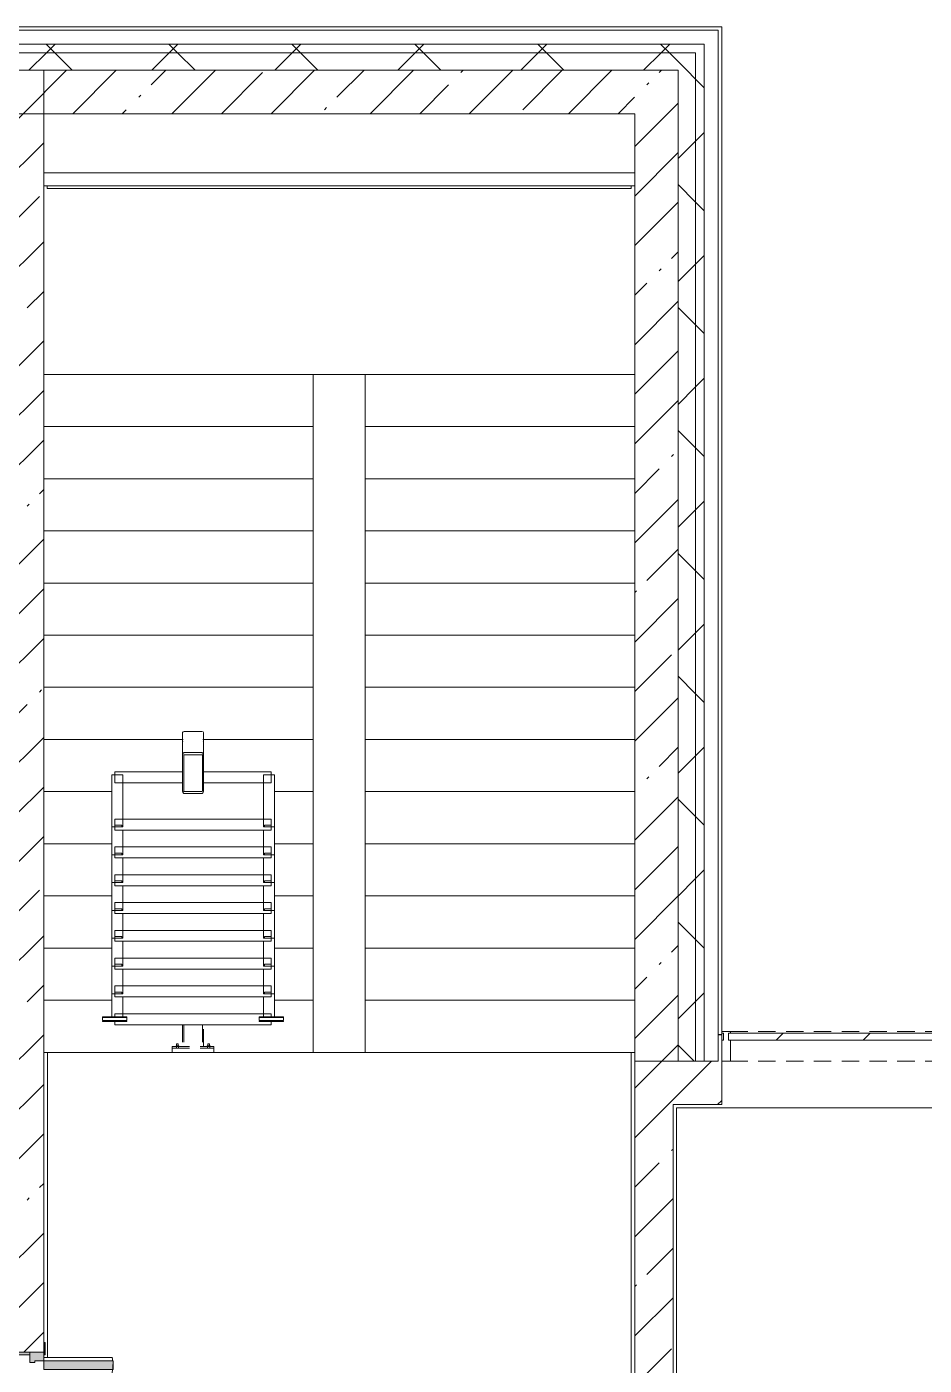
# Model space of a CAD drawing. Header units: millimetres. Extents: x 35378 to 237579, y -8553 to 29000.
# Drawn here: x 197708 to 202870, y 19650 to 27350 of the extents above; entities that cross this region are included whole.
import ezdxf

# ---------------------------------------------------------------- set-up
doc = ezdxf.new("R2010")
doc.units = ezdxf.units.MM
doc.linetypes.add('200_ШТРИХ__ш1_п0_6_', pattern=[160, 100, -60])
for name, color, linetype, lineweight in [('A-DETL-MBND', 7, '200_ШТРИХ__ш1_п0_6_', 9), ('A-GENM-2', 7, 'Continuous', 5), ('A-GLAZ-2', 7, 'Continuous', 5), ('A-GLAZ-CWMG-3', 7, 'Continuous', 5), ('A-WALL', 7, 'Continuous', 9), ('A-WALL-4', 7, 'Continuous', 5), ('I-WALL-3', 7, 'Continuous', 5), ('S-STRS', 7, 'Continuous', 5)]:
    doc.layers.add(name, color=color, linetype=linetype, lineweight=lineweight)
for name, color, linetype, lineweight, true_color in [('A-DOOR-1', 7, 'Continuous', 5, 0xaaaaaa), ('A-DOOR-2', 7, 'Continuous', 5, 0xe2e2e2), ('A-DOOR-FRAM-1', 7, 'Continuous', 5, 0xe2e2e2), ('A-DOOR-FRAM-2', 7, 'Continuous', 5, 0xaaaaaa), ('A-FLOR-2', 7, 'Continuous', 5, 0xaaaaaa)]:
    doc.layers.add(name, color=color, linetype=linetype, lineweight=lineweight, true_color=true_color)
pattern_1 = [(45, (108394.95, 0), (-353.5534, 353.5534), []), (135, (108394.95, 0), (-353.5534, -353.5534), [])]
pattern_2 = [(45, (108394.95, 0), (-285.1231, 285.1231), []), (45, (108680.07, 0), (-285.1231, 285.1231), [504.031, -100.806, 16.764, -84.042])]

# ---------------------------------------------------------------- blocks, each defined once
blk = doc.blocks.new('110_Дверь_СКБ_2Ст - Д-1_л_Лестничная клетка EIS60 2-32359692-3_5_2_птичка')
at = {"layer": 'A-DOOR-2'}
for points in [[(662.5, 125), (662.5, 1025), (612.5, 1025), (612.5, 125)], [(-587.5, 525), (-637.5, 525), (-637.5, 125), (-587.5, 125)], [(712.5, -125), (712.5, 45), (697.5, 45), (697.5, -125)]]:
    blk.add_hatch(color=256, dxfattribs=at).paths.add_polyline_path(points)
h = blk.add_hatch(color=256, dxfattribs=at)
h.paths.add_polyline_path([(712.5, 125), (662.5, 125), (662.5, 75), (652.5, 75), (652.5, 45), (712.5, 45)])
h.paths.add_polyline_path([(-627.5, 45), (-627.5, 75), (-637.5, 75), (-637.5, 125), (-687.5, 125), (-687.5, 45)])
at = {"layer": 'A-DOOR-FRAM-1'}
for points in [[(-672.5, 125), (-672.5, 133), (-742.5, 133), (-742.5, 125)], [(767.5, 125), (767.5, 133), (697.5, 133), (697.5, 125)], [(-672.5, -125), (-672.5, 45), (-687.5, 45), (-687.5, -125)], [(-672.5, -133), (-672.5, -125), (-742.5, -125), (-742.5, -133)], [(767.5, -133), (767.5, -125), (697.5, -125), (697.5, -133)]]:
    blk.add_hatch(color=256, dxfattribs=at).paths.add_polyline_path(points)
at = {"layer": 'A-DOOR-1'}
for p, q in [((662.5, 1025), (612.5, 1025)), ((612.5, 1025), (612.5, 125)), ((662.5, 125), (662.5, 1025)), ((-637.5, 525), (-637.5, 125)), ((-587.5, 525), (-637.5, 525)), ((-587.5, 125), (-587.5, 525)), ((-637.5, 125), (-587.5, 125)), ((612.5, 125), (662.5, 125))]:
    blk.add_line(p, q, dxfattribs=at)
for centre, radius, start, end in [((662.5, 125), 900, 90, 180), ((-637.5, 125), 400, 360, 90)]:
    blk.add_arc(centre, radius, start, end, dxfattribs=at)
at = {"layer": 'A-DOOR-FRAM-2'}
for p, q in [((-672.5, 133), (-742.5, 133)), ((-742.5, 133), (-742.5, 125)), ((-742.5, 125), (-672.5, 125)), ((-637.5, 125), (-687.5, 125)), ((-687.5, 125), (-687.5, 45)), ((-672.5, 125), (-672.5, 133)), ((-637.5, 75), (-637.5, 125)), ((662.5, 125), (662.5, 75)), ((712.5, 125), (662.5, 125)), ((767.5, 133), (697.5, 133)), ((697.5, 133), (697.5, 125)), ((697.5, 125), (767.5, 125)), ((712.5, 45), (712.5, 125)), ((767.5, 125), (767.5, 133)), ((-687.5, 45), (-627.5, 45)), ((-672.5, 45), (-687.5, 45)), ((-687.5, 45), (-687.5, -125)), ((-672.5, -125), (-672.5, 45)), ((-627.5, 75), (-637.5, 75)), ((-627.5, 45), (-627.5, 75)), ((662.5, 75), (652.5, 75)), ((652.5, 75), (652.5, 45)), ((652.5, 45), (712.5, 45)), ((712.5, 45), (697.5, 45)), ((697.5, 45), (697.5, -125)), ((712.5, -125), (712.5, 45)), ((-672.5, -125), (-742.5, -125)), ((-742.5, -125), (-742.5, -133)), ((-742.5, -133), (-672.5, -133)), ((-687.5, -125), (-672.5, -125)), ((-672.5, -133), (-672.5, -125)), ((697.5, -125), (712.5, -125)), ((767.5, -125), (697.5, -125)), ((697.5, -125), (697.5, -133)), ((697.5, -133), (767.5, -133)), ((767.5, -133), (767.5, -125))]:
    blk.add_line(p, q, dxfattribs=at)
blk = doc.blocks.new('PNS_Панель прямоугольная - Нр_Стекло - 40мм-22855911-3_5_2_птичка')
at = {"layer": 'A-GLAZ-2'}
h = blk.add_hatch(dxfattribs=at)
h.set_pattern_fill('FP_162', color=256, style=0, pattern_type=2)
h.set_pattern_definition([(45, (-94620, -21060), (-1414.214, 1414.214), [1000, -3000]), (45, (-95620, -21560), (-1414.214, 1414.214), [3000, -1000]), (45, (-93620, -22060), (-1414.214, 1414.214), [1000, -3000])])
h.paths.add_polyline_path([(760, -40), (770, -40), (770, 0), (-770, 0), (-770, -40), (34.2, -40)])
for p, q in [((-770, 0), (770, 0)), ((760, 0), (-770, 0)), ((-760, -40), (760, -40))]:
    blk.add_line(p, q, dxfattribs=at)
blk = doc.blocks.new('Прямоугольный импост - Импост структурный с накладкой - 170мм-22855901-3_5_2_птичка')
at = {"layer": 'A-DETL-MBND'}
for p, q in [((93360, 21560), (93360, 21570)), ((93360, 21570), (94880, 21570)), ((93360, 21400), (94880, 21400))]:
    blk.add_line(p, q, dxfattribs=at)
blk = doc.blocks.new('Анкер клиновой - Анкер клиновой МКТ В 10-10-16_85-22193208-3_5_2_птичка')
at = {"layer": 'A-DETL-MBND'}
for p, q in [((122191.4, 13788), (122191.4, 13784)), ((122207.4, 13788), (122191.4, 13788)), ((122191.4, 13788), (122207.4, 13788)), ((122194.4, 13798), (122194.4, 13784)), ((122204.4, 13798), (122194.4, 13798)), ((122194.4, 13798), (122204.4, 13798)), ((122204.4, 13784), (122204.4, 13798)), ((122207.4, 13784), (122207.4, 13788))]:
    blk.add_line(p, q, dxfattribs=at)
blk = doc.blocks.new('ОМ_Полоса_Трапеция прямоугольная_Прокат_ГОСТ 103-2006 - ОМ_Полоса_Трапеция прямоугольная_Прокат_ГОСТ 103-2006-21111644-3_5_2_птичка')
at = {"layer": 'A-GENM-2'}
for p, q in [((122699.4, 15046.5), (122699.4, 15056.5)), ((122699.4, 15056.5), (122739.4, 15056.5)), ((122739.4, 15046.5), (122699.4, 15046.5)), ((122739.4, 15056.5), (122739.4, 15046.5))]:
    blk.add_line(p, q, dxfattribs=at)
blk = doc.blocks.new('ОМ_Полоса_Трапеция прямоугольная_Прокат_ГОСТ 103-2006 - ОМ_Полоса_Трапеция прямоугольная_Прокат_ГОСТ 103-2006-V116-3_5_2_птичка')
at = {"layer": 'A-GENM-2'}
for p, q in [((122699.4, 14416.5), (122699.4, 14406.5)), ((122739.4, 14416.5), (122699.4, 14416.5)), ((122699.4, 14406.5), (122739.4, 14406.5)), ((122739.4, 14406.5), (122739.4, 14416.5))]:
    blk.add_line(p, q, dxfattribs=at)
blk = doc.blocks.new('ОМ_Полоса_Трапеция прямоугольная_Прокат_ГОСТ 103-2006 - ОМ_Полоса_Трапеция прямоугольная_Прокат_ГОСТ 103-2006-V117-3_5_2_птичка')
at = {"layer": 'A-GENM-2'}
for p, q in [((122699.4, 14256.5), (122699.4, 14246.5)), ((122739.4, 14256.5), (122699.4, 14256.5)), ((122699.4, 14246.5), (122739.4, 14246.5)), ((122739.4, 14246.5), (122739.4, 14256.5))]:
    blk.add_line(p, q, dxfattribs=at)
blk = doc.blocks.new('ОМ_Полоса_Трапеция прямоугольная_Прокат_ГОСТ 103-2006 - ОМ_Полоса_Трапеция прямоугольная_Прокат_ГОСТ 103-2006-V118-3_5_2_птичка')
at = {"layer": 'A-GENM-2'}
for p, q in [((122699.4, 14096.5), (122699.4, 14086.5)), ((122739.4, 14096.5), (122699.4, 14096.5)), ((122739.4, 14086.5), (122739.4, 14096.5)), ((122699.4, 14086.5), (122739.4, 14086.5))]:
    blk.add_line(p, q, dxfattribs=at)
blk = doc.blocks.new('ОМ_Полоса_Прокат_ГОСТ 103-2006 - ОМ_Полоса_Прокат_ГОСТ 103-2006-22193251-3_5_2_птичка')
at = {"layer": 'A-GENM-2'}
for p, q in [((122809.4, 13929.5), (122669.4, 13929.5)), ((122669.4, 13929.5), (122669.4, 13926.5)), ((122669.4, 13926.5), (122809.4, 13926.5)), ((122809.4, 13926.5), (122809.4, 13929.5))]:
    blk.add_line(p, q, dxfattribs=at)
blk = doc.blocks.new('ОМ_Полоса_Прокат_ГОСТ 103-2006 - ОМ_Полоса_Прокат_ГОСТ 103-2006-22193252-3_5_2_птичка')
at = {"layer": 'A-GENM-2'}
for p, q in [((122669.4, 13954.2), (122669.4, 13950.8)), ((122809.4, 13954.2), (122669.4, 13954.2)), ((122669.4, 13950.8), (122809.4, 13950.8)), ((122669.4, 13933.9), (122669.4, 13950.8)), ((122809.4, 13950.8), (122809.4, 13954.2)), ((122809.4, 13950.8), (122809.4, 13933.9)), ((122809.4, 13933.9), (122669.4, 13933.9))]:
    blk.add_line(p, q, dxfattribs=at)
blk = doc.blocks.new('ОМ_Полоса_Трапеция прямоугольная_Прокат_ГОСТ 103-2006 - ОМ_Полоса_Трапеция прямоугольная_Прокат_ГОСТ 103-2006-21111686-3_5_2_птичка')
at = {"layer": 'A-GENM-2'}
for p, q in [((121839.4, 15056.5), (121879.4, 15056.5)), ((121839.4, 15046.5), (121839.4, 15056.5)), ((121879.4, 15046.5), (121839.4, 15046.5)), ((121879.4, 15056.5), (121879.4, 15046.5))]:
    blk.add_line(p, q, dxfattribs=at)
blk = doc.blocks.new('ОМ_Полоса_Трапеция прямоугольная_Прокат_ГОСТ 103-2006 - ОМ_Полоса_Трапеция прямоугольная_Прокат_ГОСТ 103-2006-V119-3_5_2_птичка')
at = {"layer": 'A-GENM-2'}
for p, q in [((121879.4, 14416.5), (121839.4, 14416.5)), ((121839.4, 14416.5), (121839.4, 14406.5)), ((121839.4, 14406.5), (121879.4, 14406.5)), ((121879.4, 14406.5), (121879.4, 14416.5))]:
    blk.add_line(p, q, dxfattribs=at)
blk = doc.blocks.new('ОМ_Полоса_Трапеция прямоугольная_Прокат_ГОСТ 103-2006 - ОМ_Полоса_Трапеция прямоугольная_Прокат_ГОСТ 103-2006-V120-3_5_2_птичка')
at = {"layer": 'A-GENM-2'}
for p, q in [((121879.4, 14256.5), (121839.4, 14256.5)), ((121839.4, 14256.5), (121839.4, 14246.5)), ((121839.4, 14246.5), (121879.4, 14246.5)), ((121879.4, 14246.5), (121879.4, 14256.5))]:
    blk.add_line(p, q, dxfattribs=at)
blk = doc.blocks.new('ОМ_Полоса_Трапеция прямоугольная_Прокат_ГОСТ 103-2006 - ОМ_Полоса_Трапеция прямоугольная_Прокат_ГОСТ 103-2006-V121-3_5_2_птичка')
at = {"layer": 'A-GENM-2'}
for p, q in [((121879.4, 14096.5), (121839.4, 14096.5)), ((121839.4, 14096.5), (121839.4, 14086.5)), ((121879.4, 14086.5), (121879.4, 14096.5)), ((121839.4, 14086.5), (121879.4, 14086.5))]:
    blk.add_line(p, q, dxfattribs=at)
blk = doc.blocks.new('ОМ_Полоса_Прокат_ГОСТ 103-2006 - ОМ_Полоса_Прокат_ГОСТ 103-2006-22193295-3_5_2_птичка')
at = {"layer": 'A-GENM-2'}
for p, q in [((121909.4, 13929.5), (121769.4, 13929.5)), ((121769.4, 13929.5), (121769.4, 13926.5)), ((121769.4, 13926.5), (121909.4, 13926.5)), ((121909.4, 13926.5), (121909.4, 13929.5))]:
    blk.add_line(p, q, dxfattribs=at)
blk = doc.blocks.new('ОМ_Полоса_Прокат_ГОСТ 103-2006 - ОМ_Полоса_Прокат_ГОСТ 103-2006-22193296-3_5_2_птичка')
at = {"layer": 'A-GENM-2'}
for p, q in [((121909.4, 13954.2), (121769.4, 13954.2)), ((121769.4, 13954.2), (121769.4, 13950.8)), ((121769.4, 13950.8), (121909.4, 13950.8)), ((121769.4, 13933.9), (121769.4, 13950.8)), ((121909.4, 13950.8), (121909.4, 13954.2)), ((121909.4, 13950.8), (121909.4, 13933.9)), ((121909.4, 13933.9), (121769.4, 13933.9))]:
    blk.add_line(p, q, dxfattribs=at)
blk = doc.blocks.new('ОМ_Нижняя опорная пятка1 - ОМ_Нижняя опорная пятка-21111576-3_5_2_птичка')
at = {"layer": 'A-DETL-MBND'}
for p, q in [((-96, -10), (-96, 0)), ((-84, -10), (-84, 0)), ((84, -10), (84, 0)), ((96, -10), (96, 0))]:
    blk.add_line(p, q, dxfattribs=at)
blk = doc.blocks.new('ОМ_Труба_ГОСТ 8639-82 - ОМ_Труба_ГОСТ 8639-82-21111694-3_5_2_птичка')
at = {"layer": 'A-GENM-2'}
for p, q in [((122229.4, 15590.5), (122229.4, 15456.5)), ((122238.4, 15595.1), (122340.4, 15595.1)), ((122349.4, 15456.5), (122349.4, 15590.5)), ((122229.4, 15256.4), (122229.4, 15456.5)), ((122235.4, 15456.5), (122235.4, 15256.4)), ((122238.4, 15474.2), (122340.4, 15474.2)), ((122340.4, 15462.4), (122238.4, 15462.4)), ((122343.4, 15256.4), (122343.4, 15456.5)), ((122349.4, 15456.5), (122349.4, 15256.4)), ((122238.4, 15250.5), (122340.4, 15250.5)), ((122340.4, 15238.8), (122238.4, 15238.8))]:
    blk.add_line(p, q, dxfattribs=at)
at = {"layer": 'A-GENM-2', "flags": 128}
for points in [[(122229.4, 15456.5), (122229.6, 15460), (122230.1, 15463.3), (122231, 15466.3), (122232.1, 15469), (122233.4, 15471.2), (122235, 15472.8), (122236.7, 15473.8), (122238.4, 15474.2)], [(122238.4, 15462.4), (122237.9, 15462.3), (122237.3, 15461.9), (122236.8, 15461.4), (122236.3, 15460.7), (122235.9, 15459.8), (122235.7, 15458.8), (122235.5, 15457.7), (122235.4, 15456.5)], [(122340.4, 15474.2), (122342.2, 15473.8), (122343.9, 15472.8), (122345.4, 15471.2), (122346.8, 15469), (122347.9, 15466.3), (122348.8, 15463.3), (122349.3, 15460), (122349.4, 15456.5)], [(122343.4, 15456.5), (122343.4, 15457.7), (122343.2, 15458.8), (122342.9, 15459.8), (122342.6, 15460.7), (122342.1, 15461.4), (122341.6, 15461.9), (122341, 15462.3), (122340.4, 15462.4)], [(122238.4, 15238.8), (122236.7, 15239.1), (122235, 15240.1), (122233.4, 15241.8), (122232.1, 15243.9), (122231, 15246.6), (122230.1, 15249.7), (122229.6, 15253), (122229.4, 15256.4)], [(122235.4, 15256.4), (122235.5, 15255.3), (122235.7, 15254.2), (122235.9, 15253.2), (122236.3, 15252.3), (122236.8, 15251.5), (122237.3, 15251), (122237.9, 15250.7), (122238.4, 15250.5)], [(122349.4, 15256.4), (122349.3, 15253), (122348.8, 15249.7), (122347.9, 15246.6), (122346.8, 15243.9), (122345.4, 15241.8), (122343.9, 15240.1), (122342.2, 15239.1), (122340.4, 15238.8)], [(122340.4, 15250.5), (122341, 15250.7), (122341.6, 15251), (122342.1, 15251.5), (122342.6, 15252.3), (122342.9, 15253.2), (122343.2, 15254.2), (122343.4, 15255.3), (122343.4, 15256.4)]]:
    blk.add_lwpolyline(points, dxfattribs=at)
at = {"layer": 'A-GENM-2'}
for centre, major_axis, start_param, end_param in [((122238.4, 15590.5), (9, 0), 1.570796, 3.141593), ((122340.4, 15590.5), (9, 0), 0, 1.570796), ((122238.4, 15538.5), (9, 0), 3.141593, 3.665191), ((122340.4, 15538.5), (-9, 0), 2.617994, 3.141593)]:
    blk.add_ellipse(centre, major_axis=major_axis, ratio=0.509802, start_param=start_param, end_param=end_param, dxfattribs=at)
blk = doc.blocks.new('ОМ_Уголок_ГОСТ 8509-93 - ОМ_Уголок_ГОСТ 8509-93-22194532-3_5_2_птичка')
at = {"layer": 'A-GENM-2'}
for p, q in [((0, 45.2), (0, -17.8)), ((390, 45.2), (0, 45.2)), ((900, 45.2), (510, 45.2)), ((900, -17.8), (900, 45.2)), ((0, -17.8), (390, -17.8)), ((510, -17.8), (900, -17.8))]:
    blk.add_line(p, q, dxfattribs=at)
blk = doc.blocks.new('ОМ_Уголок_ГОСТ 8509-93 - ОМ_Уголок_ГОСТ 8509-93-V122-3_5_2_птичка')
at = {"layer": 'A-GENM-2'}
for p, q in [((0, 45.2), (0, -17.8)), ((900, 45.2), (0, 45.2)), ((900, -17.8), (900, 45.2)), ((0, -17.8), (900, -17.8))]:
    blk.add_line(p, q, dxfattribs=at)
blk = doc.blocks.new('ОМ_Уголок_ГОСТ 8509-93 - ОМ_Уголок_ГОСТ 8509-93-22194533-3_5_2_птичка')
at = {"layer": 'A-GENM-2'}
for p, q in [((0, 45.2), (0, -17.8)), ((300, 45.2), (0, 45.2)), ((300, -17.8), (300, 45.2)), ((0, -17.8), (300, -17.8))]:
    blk.add_line(p, q, dxfattribs=at)
blk = doc.blocks.new('ОМ_Уголок_ГОСТ 8509-93 - ОМ_Уголок_ГОСТ 8509-93-V123-3_5_2_птичка')
at = {"layer": 'A-GENM-2'}
for p, q in [((0, 45.2), (0, -17.8)), ((142.2, 45.2), (0, 45.2)), ((0, -17.8), (160, -17.8))]:
    blk.add_line(p, q, dxfattribs=at)
blk = doc.blocks.new('ОМ_Уголок_ГОСТ 8509-93 - ОМ_Уголок_ГОСТ 8509-93-V124-3_5_2_птичка')
at = {"layer": 'A-GENM-2'}
for p, q in [((300, 45.2), (157.8, 45.2)), ((300, -17.8), (300, 45.2)), ((140, -17.8), (300, -17.8))]:
    blk.add_line(p, q, dxfattribs=at)
blk = doc.blocks.new('ОМ_Уголок_ГОСТ 8509-93 - ОМ_Уголок_ГОСТ 8509-93-V125-3_5_2_птичка')
at = {"layer": 'A-GENM-2'}
for p, q in [((0, 45.2), (0, 27.8)), ((900, 45.2), (0, 45.2)), ((0, 7.4), (0, -17.8)), ((900, 27.8), (900, 45.2)), ((900, -17.8), (900, 7.4)), ((0, -17.8), (900, -17.8))]:
    blk.add_line(p, q, dxfattribs=at)
blk = doc.blocks.new('ОМ_Уголок_ГОСТ 8509-93 - ОМ_Уголок_ГОСТ 8509-93-V126-3_5_2_птичка')
at = {"layer": 'A-GENM-2'}
for p, q in [((0, 45.2), (0, -17.8)), ((7.4, 45.2), (0, 45.2)), ((142.2, 45.2), (27.8, 45.2)), ((0, -17.8), (7.4, -17.8)), ((27.8, -17.8), (160, -17.8))]:
    blk.add_line(p, q, dxfattribs=at)
blk = doc.blocks.new('ОМ_Уголок_ГОСТ 8509-93 - ОМ_Уголок_ГОСТ 8509-93-V127-3_5_2_птичка')
at = {"layer": 'A-GENM-2'}
for p, q in [((272.2, 45.2), (157.8, 45.2)), ((300, 45.2), (292.6, 45.2)), ((300, -17.8), (300, 45.2)), ((140, -17.8), (272.2, -17.8)), ((292.6, -17.8), (300, -17.8))]:
    blk.add_line(p, q, dxfattribs=at)
blk = doc.blocks.new('ОМ_Труба_ГОСТ 8639-82 - ОМ_Труба_ГОСТ 8639-82-21111710-3_5_2_птичка')
at = {"layer": 'A-DETL-MBND'}
for p, q in [((122229.4, 13908.7), (122229.4, 13784)), ((122235.4, 13908.7), (122235.4, 13784)), ((122343.4, 13908.7), (122343.4, 13784)), ((122349.4, 13784), (122349.4, 13908.7))]:
    blk.add_line(p, q, dxfattribs=at)
blk = doc.blocks.new('ОМ_Уголок_ГОСТ 8510-86 - ОМ_Уголок_ГОСТ 8510-86-21111720-3_5_2_птичка')
at = {"layer": 'A-DETL-MBND'}
for p, q in [((0, 34), (0, 0)), ((0, 10), (240, 10)), ((0, 0), (240, 0)), ((240, 0), (240, 34))]:
    blk.add_line(p, q, dxfattribs=at)
blk = doc.blocks.new('Прямоугольный импост - Импост структурный с накладкой - 170мм-22854979-3_5_2_птичка')
at = {"layer": 'A-GLAZ-CWMG-3'}
for p, q in [((0, 160), (-50, 160)), ((-50, 160), (-50, 40)), ((0, 40), (0, 160)), ((-50, 40), (-40, 40)), ((-40, 0), (-50, 0)), ((-50, 0), (-50, -10)), ((-40, 40), (-40, 0)), ((-10, 0), (-10, 40)), ((-10, 40), (0, 40)), ((0, 0), (-10, 0)), ((0, -10), (0, 0)), ((-50, -10), (0, -10))]:
    blk.add_line(p, q, dxfattribs=at)
blk = doc.blocks.new('Зашивка приборов отопления39 - Зашивка приборов отопления-33325432-3_5_2_птичка')
at = {"layer": 'A-WALL-4'}
for p, q in [((120704.7, 17931.2), (124104.7, 17931.2)), ((124104.7, 17931.2), (120704.7, 17931.2)), ((120704.7, 17856.2), (124104.7, 17856.2))]:
    blk.add_line(p, q, dxfattribs=at)

msp = doc.modelspace()

# ---------------------------------------------------------------- hatches: boundary and pattern name
at = {"layer": 'A-WALL-4'}
h = msp.add_hatch(dxfattribs=at)
h.set_pattern_fill('FP_98', color=256, style=0, pattern_type=2)
h.set_pattern_definition(pattern_1)
h.paths.add_polyline_path([(201604.9, 27200), (201604.9, 27250), (192964.9, 27250), (192964.9, 27200), (201554.9, 27200)])
h = msp.add_hatch(dxfattribs=at)
h.set_pattern_fill('FP_98', color=256, style=0, pattern_type=2)
h.set_pattern_definition(pattern_1)
h.paths.add_polyline_path([(201454.9, 27100), (201554.9, 27100), (201554.9, 27200), (192964.9, 27200), (192964.9, 27100), (200684.8, 27100)])
h = msp.add_hatch(dxfattribs=at)
h.set_pattern_fill('FP_98', color=256, style=0, pattern_type=2)
h.set_pattern_definition(pattern_1)
h.paths.add_polyline_path([(201604.9, 21400), (201604.9, 27200), (201554.9, 27200), (201554.9, 21400)])
h = msp.add_hatch(dxfattribs=at)
h.set_pattern_fill('FP_98', color=256, style=0, pattern_type=2)
h.set_pattern_definition(pattern_1)
h.paths.add_polyline_path([(201554.9, 21400), (201554.9, 27100), (201454.9, 27100), (201454.9, 21400)])
h = msp.add_hatch(dxfattribs=at)
h.set_pattern_fill('FP_98', color=256, style=0, pattern_type=2)
h.set_pattern_definition(pattern_1)
h.paths.add_polyline_path([(233624.9, 21400), (233624.9, 21550), (228545.2, 21550), (228545.2, 21400), (233474.9, 21400)])
h.paths.add_polyline_path([(226786, 21400), (227645.2, 21400), (227645.2, 21550), (226295.4, 21550), (226295.4, 21400)])
h.paths.add_polyline_path([(215245.4, 21400), (215245.4, 21550), (213945.2, 21550), (213945.2, 21400), (214667.6, 21400)])
h.paths.add_polyline_path([(216145.4, 21400), (217445.4, 21400), (217445.4, 21550), (216145.4, 21550)])
h.paths.add_polyline_path([(218345.4, 21400), (219644.9, 21400), (219644.9, 21550), (218345.4, 21550)])
h.paths.add_polyline_path([(213045.2, 21400), (213045.2, 21550), (211844.9, 21550), (211844.9, 21400), (211871, 21400)])
h.paths.add_polyline_path([(201704.9, 21400), (201704.9, 21550), (201684.9, 21550), (201684.9, 21400)])
h.paths.add_polyline_path([(224921.6, 21400), (225395.4, 21400), (225395.4, 21550), (224525.4, 21550), (224525.4, 21400)])
h.paths.add_polyline_path([(223057.2, 21400), (223095.4, 21400), (223095.4, 21550), (221944.9, 21550), (221944.9, 21400)])
h.paths.add_polyline_path([(209074.5, 21400), (209544.9, 21400), (209544.9, 21550), (205004.9, 21550), (205004.9, 21400), (208974.9, 21400)])
at = {"layer": 'I-WALL-3'}
h = msp.add_hatch(dxfattribs=at)
h.set_pattern_fill('FP_94', color=256, style=0, pattern_type=2)
h.set_pattern_definition(pattern_2)
h.paths.add_polyline_path([(201204.9, 26850), (201204.9, 27100), (197529.9, 27100), (197529.9, 26850), (200684.8, 26850)])
h = msp.add_hatch(dxfattribs=at)
h.set_pattern_fill('FP_94', color=256, style=0, pattern_type=2)
h.set_pattern_definition(pattern_2)
h.paths.add_polyline_path([(197554.9, 17270), (197804.9, 17270), (197804.9, 18325), (197554.9, 18325), (197554.9, 18163.7)])
h.paths.add_polyline_path([(197554.9, 19725), (197804.9, 19725), (197804.9, 27100), (197554.9, 27100), (197554.9, 19750)])
h = msp.add_hatch(dxfattribs=at)
h.set_pattern_fill('FP_94', color=256, style=0, pattern_type=2)
h.set_pattern_definition(pattern_2)
h.paths.add_polyline_path([(201204.9, 21400), (201454.9, 21400), (201454.9, 27100), (201204.9, 27100), (201204.9, 21634.5)])
h = msp.add_hatch(dxfattribs=at)
h.set_pattern_fill('FP_94', color=256, style=0, pattern_type=2)
h.set_pattern_definition(pattern_2)
h.paths.add_polyline_path([(201424.9, 17270), (201424.9, 21400), (201204.9, 21400), (201204.9, 17270)])
h = msp.add_hatch(dxfattribs=at)
h.set_pattern_fill('FP_94', color=256, style=0, pattern_type=2)
h.set_pattern_definition(pattern_2)
h.paths.add_polyline_path([(208142.3, 21150), (208974.9, 21150), (208974.9, 21400), (205004.9, 21400), (205004.9, 21150), (206277.9, 21150)])
h.paths.add_polyline_path([(201424.9, 21150), (201704.9, 21150), (201704.9, 21400), (201424.9, 21400)])

# ---------------------------------------------------------------- linework, layer by layer
at = {"layer": 'A-FLOR-2'}
for p, q in [((197824.9, 26435), (197824.9, 26420)), ((197824.9, 26420), (201184.9, 26420)), ((201184.9, 26420), (201184.9, 26435)), ((201204.9, 21450), (197804.9, 21450)), ((197825.9, 21450), (197825.9, 19694.6)), ((201184.9, 17870), (201184.9, 21450)), ((201444.9, 21130), (201444.9, 13628)), ((203274.9, 21130), (201444.9, 21130)), ((198199.8, 19694.6), (197805.3, 19694.6)), ((197805.3, 19694.6), (197805.3, 19675))]:
    msp.add_line(p, q, dxfattribs=at)
msp.add_arc((197805.3, 19673.4), 395, 0.22926, 3.07201, dxfattribs=at)
at = {"layer": 'A-WALL'}
for p, q in [((201684.9, 27330), (188744.9, 27330)), ((201684.9, 21400), (201684.9, 27330)), ((201604.9, 27250), (188744.9, 27250)), ((201554.9, 27200), (188744.9, 27200)), ((201554.9, 21400), (201554.9, 27200)), ((201604.9, 21400), (201604.9, 27250)), ((201454.9, 21400), (201454.9, 27100)), ((201704.9, 21553), (201684.9, 21553)), ((201704.9, 21550), (201684.9, 21550)), ((201454.9, 21400), (201684.9, 21400))]:
    msp.add_line(p, q, dxfattribs=at)
at = {"layer": 'A-WALL-4'}
for p, q in [((201704.9, 27350), (184744.9, 27350)), ((201704.9, 21400), (201704.9, 27350)), ((189044.9, 27100), (201204.9, 27100))]:
    msp.add_line(p, q, dxfattribs=at)
at = {"layer": 'I-WALL-3'}
for p, q in [((201204.9, 27100), (197529.9, 27100)), ((197804.9, 19780), (197804.9, 27100)), ((201454.9, 27100), (201204.9, 27100)), ((197529.9, 26850), (201204.9, 26850)), ((201204.9, 26850), (201204.9, 17850)), ((201454.9, 21400), (201204.9, 21400)), ((201704.9, 21150), (201704.9, 21400)), ((201424.9, 21150), (201704.9, 21150)), ((201424.9, 13628), (201424.9, 21150))]:
    msp.add_line(p, q, dxfattribs=at)
at = {"layer": 'S-STRS'}
for p, q in [((197804.9, 25350), (199354.9, 25350)), ((197804.9, 25350), (199354.9, 25350)), ((199354.9, 25350), (199654.9, 25350)), ((199354.9, 25050), (199354.9, 25350)), ((201204.9, 25350), (199654.9, 25350)), ((199654.9, 25350), (199654.9, 25050)), ((201204.9, 25350), (199654.9, 25350)), ((197804.9, 25050), (199354.9, 25050)), ((197804.9, 25050), (199354.9, 25050)), ((199354.9, 24750), (199354.9, 25050)), ((199654.9, 25050), (199654.9, 24750)), ((201204.9, 25050), (199654.9, 25050)), ((201204.9, 25050), (199654.9, 25050)), ((197804.9, 24750), (199354.9, 24750)), ((197804.9, 24750), (199354.9, 24750)), ((199354.9, 24450), (199354.9, 24750)), ((199654.9, 24750), (199654.9, 24450)), ((201204.9, 24750), (199654.9, 24750)), ((201204.9, 24750), (199654.9, 24750)), ((197804.9, 24450), (199354.9, 24450)), ((197804.9, 24450), (199354.9, 24450)), ((199354.9, 24150), (199354.9, 24450)), ((199654.9, 24450), (199654.9, 24150)), ((201204.9, 24450), (199654.9, 24450)), ((201204.9, 24450), (199654.9, 24450)), ((197804.9, 24150), (199354.9, 24150)), ((197804.9, 24150), (199354.9, 24150)), ((199354.9, 23850), (199354.9, 24150)), ((199654.9, 24150), (199654.9, 23850)), ((201204.9, 24150), (199654.9, 24150)), ((201204.9, 24150), (199654.9, 24150)), ((197804.9, 23850), (199354.9, 23850)), ((197804.9, 23850), (199354.9, 23850)), ((199354.9, 23550), (199354.9, 23850)), ((199654.9, 23850), (199654.9, 23550)), ((201204.9, 23850), (199654.9, 23850)), ((201204.9, 23850), (199654.9, 23850)), ((197804.9, 23550), (199354.9, 23550)), ((197804.9, 23550), (199354.9, 23550)), ((199354.9, 23250), (199354.9, 23550)), ((199654.9, 23550), (199654.9, 23250)), ((201204.9, 23550), (199654.9, 23550)), ((201204.9, 23550), (199654.9, 23550)), ((197804.9, 23250), (198607.2, 23250)), ((197804.9, 23250), (198607.2, 23250)), ((198721, 23250), (199354.9, 23250)), ((198721, 23250), (199354.9, 23250)), ((199354.9, 22950), (199354.9, 23250)), ((199654.9, 23250), (199654.9, 22950)), ((201204.9, 23250), (199654.9, 23250)), ((201204.9, 23250), (199654.9, 23250)), ((197804.9, 22950), (198196.3, 22950)), ((197804.9, 22950), (198196.3, 22950)), ((199131.9, 22950), (199354.9, 22950)), ((199131.9, 22950), (199354.9, 22950)), ((199354.9, 22650), (199354.9, 22950)), ((199654.9, 22950), (199654.9, 22650)), ((201204.9, 22950), (199654.9, 22950)), ((201204.9, 22950), (199654.9, 22950)), ((197804.9, 22650), (198196.3, 22650)), ((197804.9, 22650), (198196.3, 22650)), ((199131.9, 22650), (199354.9, 22650)), ((199131.9, 22650), (199354.9, 22650)), ((199354.9, 22350), (199354.9, 22650)), ((199654.9, 22650), (199654.9, 22350)), ((201204.9, 22650), (199654.9, 22650)), ((201204.9, 22650), (199654.9, 22650)), ((197804.9, 22350), (198196.3, 22350)), ((197804.9, 22350), (198196.3, 22350)), ((199131.9, 22350), (199354.9, 22350)), ((199131.9, 22350), (199354.9, 22350)), ((199354.9, 22050), (199354.9, 22350)), ((199654.9, 22350), (199654.9, 22050)), ((201204.9, 22350), (199654.9, 22350)), ((201204.9, 22350), (199654.9, 22350)), ((197804.9, 22050), (198196.3, 22050)), ((197804.9, 22050), (198196.3, 22050)), ((199131.9, 22050), (199354.9, 22050)), ((199131.9, 22050), (199354.9, 22050)), ((199354.9, 21750), (199354.9, 22050)), ((199654.9, 22050), (199654.9, 21750)), ((201204.9, 22050), (199654.9, 22050)), ((201204.9, 22050), (199654.9, 22050)), ((197804.9, 21750), (198196.3, 21750)), ((197804.9, 21750), (198196.3, 21750)), ((199131.9, 21750), (199354.9, 21750)), ((199131.9, 21750), (199354.9, 21750)), ((199354.9, 21450), (199354.9, 21750)), ((199654.9, 21750), (199654.9, 21450)), ((201204.9, 21750), (199654.9, 21750)), ((201204.9, 21750), (199654.9, 21750)), ((201204.9, 21450), (199654.9, 21450))]:
    msp.add_line(p, q, dxfattribs=at)

# ---------------------------------------------------------------- block references
at = {"layer": 'A-DETL-MBND'}
for name, p in [('ОМ_Труба_ГОСТ 8639-82 - ОМ_Труба_ГОСТ 8639-82-21111710-3_5_2_птичка', (76374.7, 7700)), ('Прямоугольный импост - Импост структурный с накладкой - 170мм-22855901-3_5_2_птичка', (108394.9, 0)), ('Анкер клиновой - Анкер клиновой МКТ В 10-10-16_85-22193208-3_5_2_птичка', (76374.7, 7700)), ('ОМ_Нижняя опорная пятка1 - ОМ_Нижняя опорная пятка-21111576-3_5_2_птичка', (198664.1, 21484)), ('Анкер клиновой - Анкер клиновой МКТ В 10-10-16_85-22193208-3_5_2_птичка', (76554.7, 7700))]:
    msp.add_blockref(name, p, dxfattribs=at)
at = {"layer": 'A-DETL-MBND', "extrusion": (0, 0, -1), "rotation": 180}
msp.add_blockref('ОМ_Уголок_ГОСТ 8510-86 - ОМ_Уголок_ГОСТ 8510-86-21111720-3_5_2_птичка', (-198544.1, 21484), dxfattribs=at)
at = {"layer": 'A-DOOR-1', "rotation": 269.9999999999998}
msp.add_blockref('110_Дверь_СКБ_2Ст - Д-1_л_Лестничная клетка EIS60 2-32359692-3_5_2_птичка', (197679.9, 19037.5), dxfattribs=at)
at = {"layer": 'A-GENM-2'}
for name, p in [('ОМ_Труба_ГОСТ 8639-82 - ОМ_Труба_ГОСТ 8639-82-21111694-3_5_2_птичка', (76374.7, 7700)), ('ОМ_Полоса_Трапеция прямоугольная_Прокат_ГОСТ 103-2006 - ОМ_Полоса_Трапеция прямоугольная_Прокат_ГОСТ 103-2006-21111686-3_5_2_птичка', (76374.7, 7700)), ('ОМ_Полоса_Трапеция прямоугольная_Прокат_ГОСТ 103-2006 - ОМ_Полоса_Трапеция прямоугольная_Прокат_ГОСТ 103-2006-21111644-3_5_2_птичка', (76374.7, 7700)), ('ОМ_Полоса_Трапеция прямоугольная_Прокат_ГОСТ 103-2006 - ОМ_Полоса_Трапеция прямоугольная_Прокат_ГОСТ 103-2006-21111686-3_5_2_птичка', (76374.7, 7540)), ('ОМ_Полоса_Трапеция прямоугольная_Прокат_ГОСТ 103-2006 - ОМ_Полоса_Трапеция прямоугольная_Прокат_ГОСТ 103-2006-21111644-3_5_2_птичка', (76374.7, 7540)), ('ОМ_Полоса_Трапеция прямоугольная_Прокат_ГОСТ 103-2006 - ОМ_Полоса_Трапеция прямоугольная_Прокат_ГОСТ 103-2006-21111686-3_5_2_птичка', (76374.7, 7380)), ('ОМ_Полоса_Трапеция прямоугольная_Прокат_ГОСТ 103-2006 - ОМ_Полоса_Трапеция прямоугольная_Прокат_ГОСТ 103-2006-21111644-3_5_2_птичка', (76374.7, 7380)), ('ОМ_Полоса_Трапеция прямоугольная_Прокат_ГОСТ 103-2006 - ОМ_Полоса_Трапеция прямоугольная_Прокат_ГОСТ 103-2006-21111686-3_5_2_птичка', (76374.7, 7220)), ('ОМ_Полоса_Трапеция прямоугольная_Прокат_ГОСТ 103-2006 - ОМ_Полоса_Трапеция прямоугольная_Прокат_ГОСТ 103-2006-21111644-3_5_2_птичка', (76374.7, 7220)), ('ОМ_Полоса_Трапеция прямоугольная_Прокат_ГОСТ 103-2006 - ОМ_Полоса_Трапеция прямоугольная_Прокат_ГОСТ 103-2006-V119-3_5_2_птичка', (76374.7, 7700)), ('ОМ_Полоса_Трапеция прямоугольная_Прокат_ГОСТ 103-2006 - ОМ_Полоса_Трапеция прямоугольная_Прокат_ГОСТ 103-2006-V116-3_5_2_птичка', (76374.7, 7700)), ('ОМ_Полоса_Трапеция прямоугольная_Прокат_ГОСТ 103-2006 - ОМ_Полоса_Трапеция прямоугольная_Прокат_ГОСТ 103-2006-V120-3_5_2_птичка', (76374.7, 7700)), ('ОМ_Полоса_Трапеция прямоугольная_Прокат_ГОСТ 103-2006 - ОМ_Полоса_Трапеция прямоугольная_Прокат_ГОСТ 103-2006-V117-3_5_2_птичка', (76374.7, 7700)), ('ОМ_Полоса_Трапеция прямоугольная_Прокат_ГОСТ 103-2006 - ОМ_Полоса_Трапеция прямоугольная_Прокат_ГОСТ 103-2006-V121-3_5_2_птичка', (76374.7, 7700)), ('ОМ_Полоса_Трапеция прямоугольная_Прокат_ГОСТ 103-2006 - ОМ_Полоса_Трапеция прямоугольная_Прокат_ГОСТ 103-2006-V118-3_5_2_птичка', (76374.7, 7700)), ('ОМ_Полоса_Прокат_ГОСТ 103-2006 - ОМ_Полоса_Прокат_ГОСТ 103-2006-22193296-3_5_2_птичка', (76374.7, 7700)), ('ОМ_Полоса_Прокат_ГОСТ 103-2006 - ОМ_Полоса_Прокат_ГОСТ 103-2006-22193252-3_5_2_птичка', (76374.7, 7700)), ('ОМ_Полоса_Прокат_ГОСТ 103-2006 - ОМ_Полоса_Прокат_ГОСТ 103-2006-22193295-3_5_2_птичка', (76374.7, 7700)), ('ОМ_Полоса_Прокат_ГОСТ 103-2006 - ОМ_Полоса_Прокат_ГОСТ 103-2006-22193251-3_5_2_птичка', (76374.7, 7700))]:
    msp.add_blockref(name, p, dxfattribs=at)
at = {"layer": 'A-GENM-2', "extrusion": (0, 0, -1)}
for name, p, rotation in [('ОМ_Уголок_ГОСТ 8509-93 - ОМ_Уголок_ГОСТ 8509-93-22194533-3_5_2_птичка', (-198214.1, 22746.5), 90.00000000000064), ('ОМ_Уголок_ГОСТ 8509-93 - ОМ_Уголок_ГОСТ 8509-93-22194532-3_5_2_птичка', (-198214.1, 23046.5), 180), ('ОМ_Уголок_ГОСТ 8509-93 - ОМ_Уголок_ГОСТ 8509-93-22194533-3_5_2_птичка', (-199114.1, 23046.5), 270.0000000000008), ('ОМ_Уголок_ГОСТ 8509-93 - ОМ_Уголок_ГОСТ 8509-93-V123-3_5_2_птичка', (-198214.1, 22586.5), 90.00000000000064), ('ОМ_Уголок_ГОСТ 8509-93 - ОМ_Уголок_ГОСТ 8509-93-V124-3_5_2_птичка', (-199114.1, 22886.5), 270.0000000000008), ('ОМ_Уголок_ГОСТ 8509-93 - ОМ_Уголок_ГОСТ 8509-93-V123-3_5_2_птичка', (-198214.1, 22426.5), 90.00000000000064), ('ОМ_Уголок_ГОСТ 8509-93 - ОМ_Уголок_ГОСТ 8509-93-V124-3_5_2_птичка', (-199114.1, 22726.5), 270.0000000000008), ('ОМ_Уголок_ГОСТ 8509-93 - ОМ_Уголок_ГОСТ 8509-93-V123-3_5_2_птичка', (-198214.1, 22266.5), 90.00000000000064), ('ОМ_Уголок_ГОСТ 8509-93 - ОМ_Уголок_ГОСТ 8509-93-V124-3_5_2_птичка', (-199114.1, 22566.5), 270.0000000000008), ('ОМ_Уголок_ГОСТ 8509-93 - ОМ_Уголок_ГОСТ 8509-93-V123-3_5_2_птичка', (-198214.1, 22106.5), 90.00000000000064), ('ОМ_Уголок_ГОСТ 8509-93 - ОМ_Уголок_ГОСТ 8509-93-V124-3_5_2_птичка', (-199114.1, 22406.5), 270.0000000000008), ('ОМ_Уголок_ГОСТ 8509-93 - ОМ_Уголок_ГОСТ 8509-93-V123-3_5_2_птичка', (-198214.1, 21946.5), 90.00000000000064), ('ОМ_Уголок_ГОСТ 8509-93 - ОМ_Уголок_ГОСТ 8509-93-V124-3_5_2_птичка', (-199114.1, 22246.5), 270.0000000000008), ('ОМ_Уголок_ГОСТ 8509-93 - ОМ_Уголок_ГОСТ 8509-93-V123-3_5_2_птичка', (-198214.1, 21786.5), 90.00000000000064), ('ОМ_Уголок_ГОСТ 8509-93 - ОМ_Уголок_ГОСТ 8509-93-V124-3_5_2_птичка', (-199114.1, 22086.5), 270.0000000000008), ('ОМ_Уголок_ГОСТ 8509-93 - ОМ_Уголок_ГОСТ 8509-93-V126-3_5_2_птичка', (-198214.1, 21626.5), 90.00000000000064), ('ОМ_Уголок_ГОСТ 8509-93 - ОМ_Уголок_ГОСТ 8509-93-V127-3_5_2_птичка', (-199114.1, 21926.5), 270.0000000000008)]:
    msp.add_blockref(name, p, dxfattribs=dict(at, rotation=rotation))
for name, p in [('ОМ_Уголок_ГОСТ 8509-93 - ОМ_Уголок_ГОСТ 8509-93-V122-3_5_2_птичка', (-199114.1, 22746.5)), ('ОМ_Уголок_ГОСТ 8509-93 - ОМ_Уголок_ГОСТ 8509-93-V122-3_5_2_птичка', (-199114.1, 22586.5)), ('ОМ_Уголок_ГОСТ 8509-93 - ОМ_Уголок_ГОСТ 8509-93-V122-3_5_2_птичка', (-199114.1, 22426.5)), ('ОМ_Уголок_ГОСТ 8509-93 - ОМ_Уголок_ГОСТ 8509-93-V122-3_5_2_птичка', (-199114.1, 22266.5)), ('ОМ_Уголок_ГОСТ 8509-93 - ОМ_Уголок_ГОСТ 8509-93-V122-3_5_2_птичка', (-199114.1, 22106.5)), ('ОМ_Уголок_ГОСТ 8509-93 - ОМ_Уголок_ГОСТ 8509-93-V122-3_5_2_птичка', (-199114.1, 21946.5)), ('ОМ_Уголок_ГОСТ 8509-93 - ОМ_Уголок_ГОСТ 8509-93-V122-3_5_2_птичка', (-199114.1, 21786.5)), ('ОМ_Уголок_ГОСТ 8509-93 - ОМ_Уголок_ГОСТ 8509-93-V125-3_5_2_птичка', (-199114.1, 21626.5))]:
    msp.add_blockref(name, p, dxfattribs=at)
at = {"layer": 'A-GLAZ-2'}
msp.add_blockref('PNS_Панель прямоугольная - Нр_Стекло - 40мм-22855911-3_5_2_птичка', (202514.9, 21560), dxfattribs=at)
at = {"layer": 'A-GLAZ-CWMG-3', "rotation": 180}
msp.add_blockref('Прямоугольный импост - Импост структурный с накладкой - 170мм-22854979-3_5_2_птичка', (201704.9, 21560), dxfattribs=at)
at = {"layer": 'A-WALL-4'}
msp.add_blockref('Зашивка приборов отопления39 - Зашивка приборов отопления-33325432-3_5_2_птичка', (77100.2, 8578.8), dxfattribs=at)

doc.saveas('drawing.dxf')
